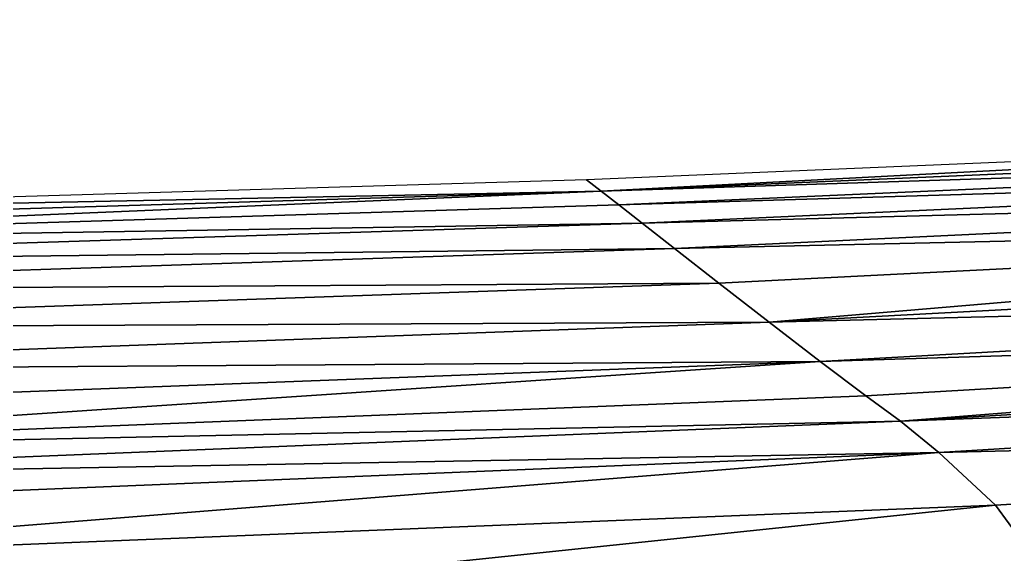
# Model space of a CAD drawing. Header units: millimetres. Extents: x 1021 to 5303, y -1056 to 938.
# Drawn here: x 2035.02 to 2072.26, y 795.48 to 815.71 of the extents above; entities that cross this region are included whole.
import ezdxf

# ---------------------------------------------------------------- set-up
doc = ezdxf.new("R2010")
doc.units = ezdxf.units.MM
doc.header["$MEASUREMENT"] = 0
doc.layers.add('CITROEN C4  01', color=7, linetype='Continuous', true_color=0x9a0018)

msp = doc.modelspace()

# ---------------------------------------------------------------- meshes
at = {"layer": 'CITROEN C4  01'}
mesh = msp.add_polyface(dxfattribs=at)
corners = [(2161.525, 808.718, 739.303), (2114.832, 805.541, 765.694), (2117.375, 804.395, 772.585), (2164.832, 807.772, 745.763), (2157.824, 809.79, 731.977), (2111.993, 806.841, 757.881), (2065.292, 802.778, 785.041), (2067.018, 801.471, 792.246), (2109.177, 808.14, 750.067), (2154.148, 810.863, 724.652), (2150.917, 811.809, 718.191), (2106.704, 809.286, 743.176), (2063.368, 804.259, 776.872), (2186.559, 815.183, 679.429), (2146.833, 813.004, 710.027), (2148.551, 812.501, 713.46), (2183.694, 815.707, 675.118), (2144.479, 813.692, 705.321), (2145.548, 813.38, 707.458), (2104.893, 810.126, 738.13), (2103.578, 810.735, 734.468), (2101.776, 811.57, 729.449), (2102.594, 811.191, 731.727), (2057.01, 809.219, 749.525), (2119.3, 803.556, 777.63), (2167.323, 807.08, 750.493), (2068.331, 800.514, 797.522), (2121.85, 802.49, 782.755), (2170.817, 806.216, 755.357), (2069.783, 799.327, 802.555), (2191.013, 801.692, 775.669), (2177.128, 804.755, 762.222), (2126.263, 800.666, 789.883), (2074.502, 793.809, 818.997), (2130.579, 797.006, 802.356), (2071.923, 797.331, 809.033), (2132.836, 790.433, 823.512), (2077.269, 788.045, 834.487), (2184.627, 783.93, 843.021), (2183.987, 792.553, 812.966), (2080.436, 781.246, 852.583), (2135.019, 782.659, 847.809)]
mesh.append_faces([[corners[k] for k in face] for face in [(0, 1, 2, 2), (2, 3, 0, 0), (4, 5, 1, 1), (1, 0, 4, 4), (6, 7, 2, 2), (2, 1, 6, 6), (8, 9, 10, 10), (10, 11, 8, 8), (9, 8, 5, 5), (5, 4, 9, 9), (12, 5, 8, 8), (13, 14, 15, 15), (16, 17, 18, 18), (19, 11, 10, 10), (10, 15, 19, 19), (19, 15, 14, 14), (14, 20, 19, 19), (17, 21, 22, 22), (22, 18, 17, 17), (23, 22, 21, 21), (14, 18, 22, 22), (22, 20, 14, 14), (3, 2, 24, 24), (24, 25, 3, 3), (26, 24, 2, 2), (25, 24, 27, 27), (27, 28, 25, 25), (27, 24, 26, 26), (26, 29, 27, 27), (30, 31, 32, 32), (28, 27, 32, 32), (33, 34, 32, 32), (29, 35, 32, 32), (32, 27, 29, 29), (30, 34, 36, 36), (34, 33, 37, 37), (37, 36, 34, 34), (38, 39, 36, 36), (40, 41, 36, 36)]])
mesh = msp.add_polyface(dxfattribs=at)
corners = [(2014.731, 799.398, 804.356), (2067.018, 801.471, 792.246), (2065.292, 802.778, 785.041), (2012.88, 802.416, 788.57), (2013.853, 800.812, 796.958), (2063.368, 804.259, 776.872), (2114.832, 805.541, 765.694), (2111.993, 806.841, 757.881), (2059.789, 807.048, 761.496), (2061.462, 805.741, 768.702), (2109.177, 808.14, 750.067), (2106.704, 809.286, 743.176), (2011.074, 805.433, 772.783), (2011.917, 804.019, 780.181), (2058.564, 808.005, 756.22), (2010.456, 806.468, 767.365), (2057.675, 808.699, 752.39), (2010.008, 807.22, 763.433), (2104.893, 810.126, 738.13), (2103.578, 810.735, 734.468), (2101.776, 811.57, 729.449), (2056.457, 809.651, 747.142), (2057.01, 809.219, 749.525), (2102.594, 811.191, 731.727), (2009.393, 808.25, 758.045), (2009.672, 807.782, 760.491), (2117.375, 804.395, 772.585), (2068.331, 800.514, 797.522), (2015.406, 798.363, 809.773), (2069.783, 799.327, 802.555), (2016.098, 797.127, 814.668), (2071.923, 797.331, 809.033), (2017.026, 795.111, 820.499), (2018.409, 791.737, 828.725), (2074.502, 793.809, 818.997), (2126.263, 800.666, 789.883), (2020.469, 786.425, 840.803), (2077.269, 788.045, 834.487), (2080.436, 781.246, 852.583)]
mesh.append_faces([[corners[k] for k in face] for face in [(0, 1, 2, 2), (3, 4, 2, 2), (2, 5, 3, 3), (6, 7, 5, 5), (5, 2, 6, 6), (8, 9, 10, 10), (10, 11, 8, 8), (10, 9, 5, 5), (9, 8, 12, 12), (12, 13, 9, 9), (13, 3, 5, 5), (5, 9, 13, 13), (8, 14, 15, 15), (15, 12, 8, 8), (14, 16, 17, 17), (17, 15, 14, 14), (11, 18, 14, 14), (14, 8, 11, 11), (16, 14, 18, 18), (18, 19, 16, 16), (20, 21, 22, 22), (22, 16, 19, 19), (19, 23, 22, 22), (22, 21, 24, 24), (24, 25, 22, 22), (17, 16, 22, 22), (26, 1, 27, 27), (0, 28, 27, 27), (27, 1, 0, 0), (29, 27, 28, 28), (28, 30, 29, 29), (31, 32, 33, 33), (33, 34, 31, 31), (29, 30, 32, 32), (32, 31, 29, 29), (35, 31, 34, 34), (33, 36, 37, 37), (37, 34, 33, 33), (38, 37, 36, 36)]])
mesh = msp.add_polyface(dxfattribs=at)
corners = [(1961.469, 800.029, 801.059), (1961.486, 798.575, 808.523), (2014.731, 799.398, 804.356), (2013.853, 800.812, 796.958), (2065.292, 802.778, 785.041), (2012.88, 802.416, 788.57), (1961.46, 801.678, 792.596), (1961.457, 803.327, 784.132), (2011.917, 804.019, 780.181), (2011.074, 805.433, 772.783), (1961.457, 804.781, 776.668), (1909.089, 800.812, 796.958), (1908.252, 799.398, 804.357), (1910.998, 804.019, 780.181), (1910.042, 802.416, 788.57), (2010.456, 806.468, 767.365), (1961.457, 805.846, 771.202), (1961.457, 806.619, 767.235), (2010.008, 807.22, 763.433), (2009.672, 807.782, 760.491), (2009.393, 808.25, 758.045), (1961.457, 807.678, 761.798), (1961.457, 807.197, 764.267), (2057.01, 809.219, 749.525), (1961.515, 797.51, 813.989), (2015.406, 798.363, 809.773), (2016.098, 797.127, 814.668), (1961.619, 796.267, 818.745), (2018.409, 791.737, 828.725), (2017.026, 795.111, 820.499), (1961.862, 794.281, 824.081), (1911.841, 805.433, 772.783), (1912.907, 807.22, 763.433), (1912.459, 806.468, 767.365), (1913.243, 807.782, 760.491), (1907.646, 798.363, 809.774), (1907.17, 797.127, 814.439), (1906.209, 791.737, 826.422), (1962.309, 790.983, 831.284)]
mesh.append_faces([[corners[k] for k in face] for face in [(0, 1, 2, 2), (2, 3, 0, 0), (4, 3, 2, 2), (5, 6, 0, 0), (0, 3, 5, 5), (7, 8, 9, 9), (9, 10, 7, 7), (5, 8, 7, 7), (7, 6, 5, 5), (11, 12, 1, 1), (1, 0, 11, 11), (11, 0, 6, 6), (13, 7, 10, 10), (14, 6, 7, 7), (15, 16, 10, 10), (10, 9, 15, 15), (17, 16, 15, 15), (15, 18, 17, 17), (19, 20, 21, 21), (21, 22, 19, 19), (22, 17, 18, 18), (18, 19, 22, 22), (23, 19, 18, 18), (24, 25, 2, 2), (2, 1, 24, 24), (26, 25, 24, 24), (24, 27, 26, 26), (28, 29, 30, 30), (27, 30, 29, 29), (29, 26, 27, 27), (31, 10, 16, 16), (16, 17, 32, 32), (32, 33, 16, 16), (34, 22, 21, 21), (32, 17, 22, 22), (12, 35, 24, 24), (24, 1, 12, 12), (36, 27, 24, 24), (37, 38, 30, 30)]])

doc.saveas('drawing.dxf')
